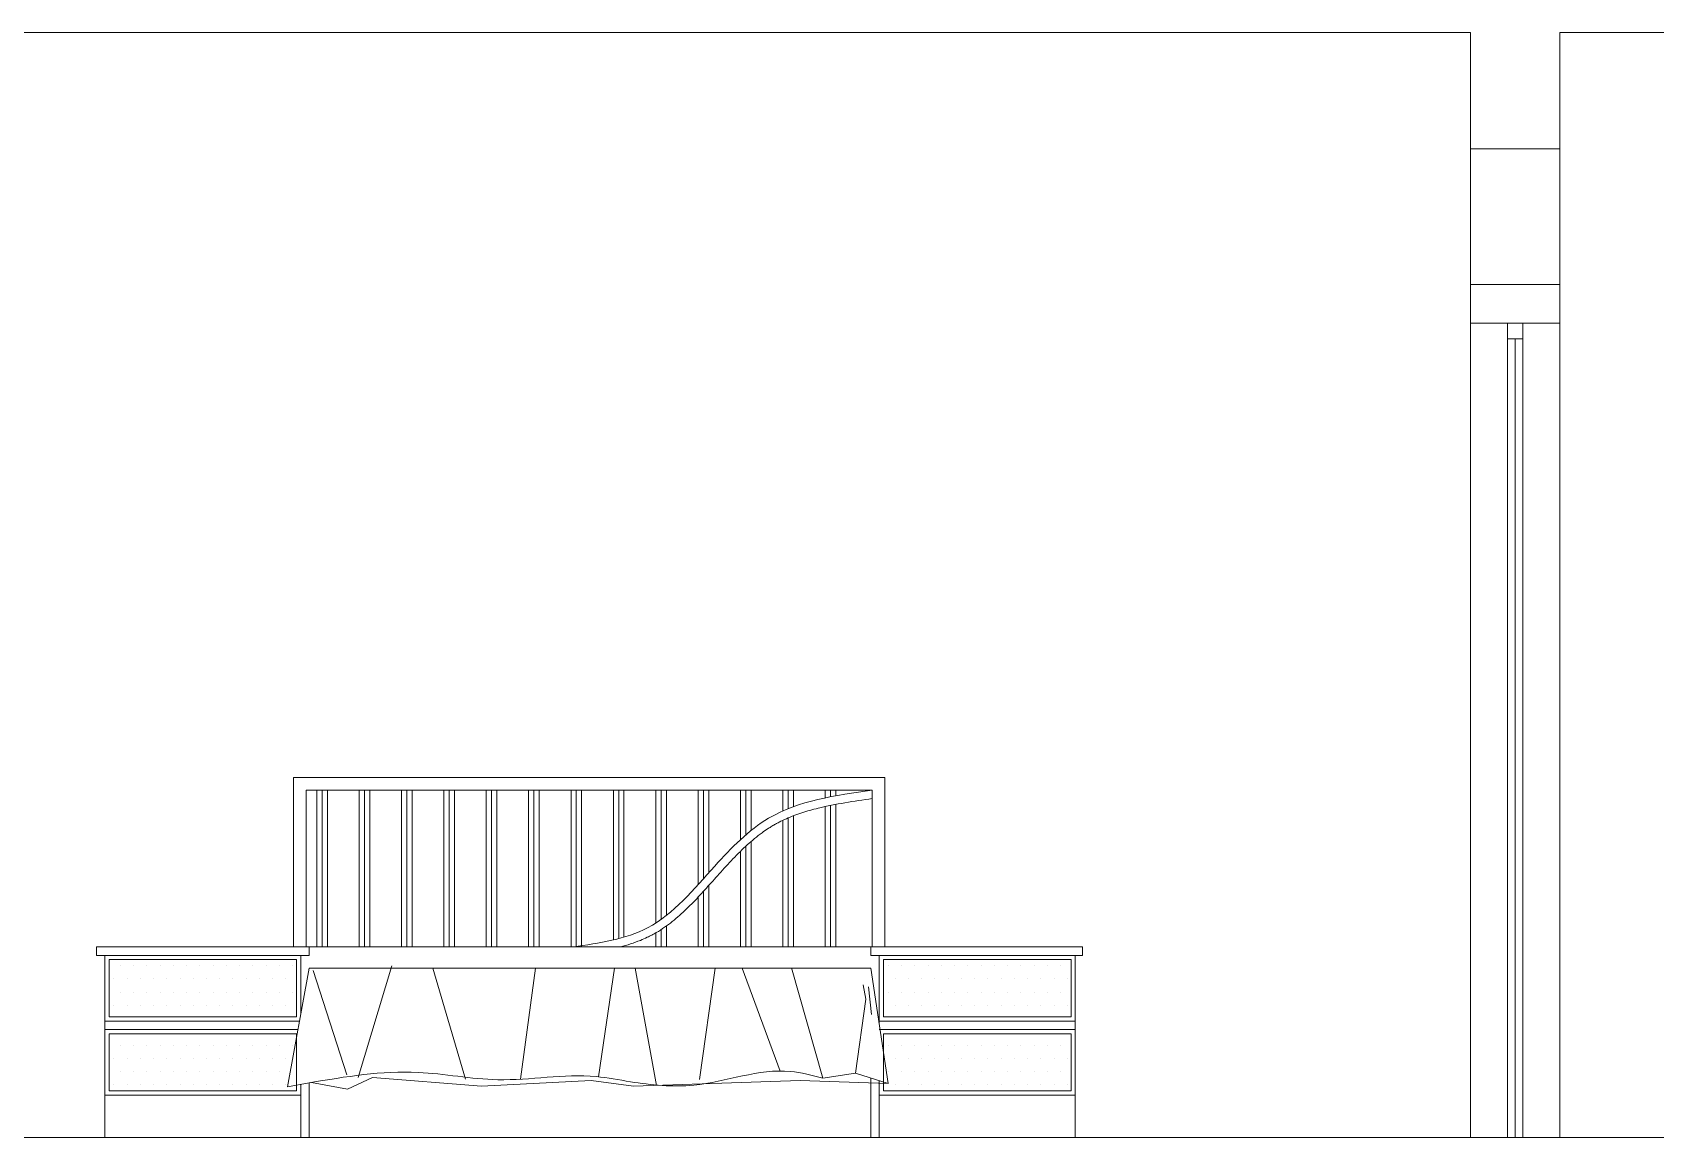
# Model space of a CAD drawing. Header units: inches. Extents: x 1090 to 1325, y 2 to 154.
# Drawn here: x 1121.827 to 1126.013, y 125.426 to 128.276 of the extents above; entities that cross this region are included whole.
import ezdxf

# ---------------------------------------------------------------- set-up
doc = ezdxf.new("R2010")
doc.units = ezdxf.units.IN
doc.header["$MEASUREMENT"] = 0
doc.layers.add('FUR', color=250, linetype='Continuous', lineweight=9)
doc.layers.add('walls', color=250, linetype='Continuous', lineweight=18)

msp = doc.modelspace()

# ---------------------------------------------------------------- linework, layer by layer
at = {"layer": 'FUR'}
for p, q in [((1125.6304, 127.5262), (1125.6304, 125.4262)), ((1125.6704, 127.5262), (1125.6304, 127.5262)), ((1125.6304, 127.5262), (1125.6304, 127.4862)), ((1125.6704, 127.5262), (1125.6704, 125.4262)), ((1125.6704, 127.4862), (1125.6704, 127.5262)), ((1125.6304, 127.4862), (1125.6704, 127.4862)), ((1125.6504, 127.4862), (1125.6504, 125.4262)), ((1124.0252, 126.3551), (1122.4997, 126.3551)), ((1122.4997, 125.918), (1122.4997, 126.3551)), ((1124.0252, 125.918), (1124.0252, 126.3551)), ((1123.9924, 126.3223), (1122.5325, 126.3223)), ((1122.5325, 125.918), (1122.5325, 126.3223)), ((1122.5601, 125.918), (1122.5601, 126.3223)), ((1122.5737, 125.918), (1122.5737, 126.3223)), ((1122.5874, 125.918), (1122.5874, 126.3223)), ((1122.6693, 125.918), (1122.6693, 126.3223)), ((1122.683, 125.918), (1122.683, 126.3223)), ((1122.6967, 125.918), (1122.6967, 126.3223)), ((1122.7786, 125.918), (1122.7786, 126.3223)), ((1122.7923, 125.918), (1122.7923, 126.3223)), ((1122.8059, 125.918), (1122.8059, 126.3223)), ((1122.8879, 125.918), (1122.8879, 126.3223)), ((1122.9015, 125.918), (1122.9015, 126.3223)), ((1122.9152, 125.918), (1122.9152, 126.3223)), ((1122.9972, 125.918), (1122.9972, 126.3223)), ((1123.0108, 125.918), (1123.0108, 126.3223)), ((1123.0245, 125.918), (1123.0245, 126.3223)), ((1123.1064, 125.918), (1123.1064, 126.3223)), ((1123.1201, 125.918), (1123.1201, 126.3223)), ((1123.1338, 125.918), (1123.1338, 126.3223)), ((1123.2157, 125.918), (1123.2157, 126.3223)), ((1123.2294, 125.918), (1123.2294, 126.3223)), ((1123.243, 125.918), (1123.243, 126.3223)), ((1123.325, 125.936), (1123.325, 126.3223)), ((1123.3387, 125.9394), (1123.3387, 126.3223)), ((1123.3523, 125.9432), (1123.3523, 126.3223)), ((1123.4343, 125.9796), (1123.4343, 126.3223)), ((1123.4479, 125.9889), (1123.4479, 126.3223)), ((1123.4616, 125.9991), (1123.4616, 126.3223)), ((1123.5435, 126.0785), (1123.5435, 126.3223)), ((1123.5572, 126.0937), (1123.5572, 126.3223)), ((1123.5709, 126.109), (1123.5709, 126.3223)), ((1123.6528, 126.1946), (1123.6528, 126.3223)), ((1123.6665, 126.2068), (1123.6665, 126.3223)), ((1123.6801, 126.2181), (1123.6801, 126.3223)), ((1123.7621, 126.2684), (1123.7621, 126.3223)), ((1123.7758, 126.2742), (1123.7758, 126.3223)), ((1123.7894, 126.2794), (1123.7894, 126.3223)), ((1123.8714, 126.3023), (1123.8714, 126.3223)), ((1123.885, 126.3051), (1123.885, 126.3223)), ((1123.885, 125.918), (1123.885, 126.2828)), ((1123.8987, 126.3077), (1123.8987, 126.3223)), ((1123.8987, 125.918), (1123.8987, 126.2854)), ((1123.9924, 125.918), (1123.9924, 126.3223)), ((1123.7621, 125.918), (1123.7621, 126.2444)), ((1123.7758, 125.918), (1123.7758, 126.2506)), ((1123.7894, 125.918), (1123.7894, 126.2561)), ((1123.8714, 125.918), (1123.8714, 126.2799)), ((1123.6528, 125.918), (1123.6528, 126.1645)), ((1123.6665, 125.918), (1123.6665, 126.1775)), ((1123.6801, 125.918), (1123.6801, 126.1897)), ((1123.5709, 125.918), (1123.5709, 126.0762)), ((1123.5435, 125.918), (1123.5435, 126.0462)), ((1123.5572, 125.918), (1123.5572, 126.061)), ((1123.4343, 125.918), (1123.4343, 125.954)), ((1123.4479, 125.918), (1123.4479, 125.9624)), ((1123.4616, 125.918), (1123.4616, 125.9718)), ((1122.5408, 125.918), (1121.9917, 125.918)), ((1121.9917, 125.918), (1122.5408, 125.918)), ((1121.9917, 125.918), (1121.9917, 125.8961)), ((1122.1982, 125.918), (1122.4023, 125.918)), ((1123.9888, 125.918), (1122.5325, 125.918)), ((1122.5408, 125.918), (1122.5408, 125.8961)), ((1123.3523, 125.918), (1123.3523, 125.9204)), ((1123.9888, 125.918), (1124.5351, 125.918)), ((1124.5351, 125.918), (1123.9888, 125.918)), ((1123.9888, 125.918), (1123.9888, 125.8961)), ((1124.1599, 125.918), (1124.364, 125.918)), ((1124.5351, 125.918), (1124.5351, 125.8961)), ((1122.5408, 125.8961), (1121.9917, 125.8961)), ((1122.0135, 125.8961), (1122.0135, 125.4262)), ((1122.0244, 125.7376), (1122.0244, 125.8852)), ((1122.0244, 125.8852), (1122.508, 125.8852)), ((1122.5408, 125.8633), (1122.4846, 125.5567)), ((1122.508, 125.8852), (1122.508, 125.7376)), ((1122.5189, 125.8961), (1122.5189, 125.7437)), ((1123.9888, 125.8633), (1122.5408, 125.8633)), ((1122.7535, 125.8693), (1122.6669, 125.5813)), ((1122.9437, 125.5771), (1122.8591, 125.8633)), ((1123.124, 125.8633), (1123.0853, 125.5766)), ((1123.3279, 125.8633), (1123.287, 125.5829)), ((1123.436, 125.5606), (1123.381, 125.8633)), ((1123.5468, 125.5763), (1123.5875, 125.8633)), ((1123.6571, 125.8633), (1123.7554, 125.5977)), ((1123.8654, 125.579), (1123.7846, 125.8638)), ((1124.5351, 125.8961), (1123.9888, 125.8961)), ((1123.9888, 125.8633), (1124.0334, 125.5657)), ((1124.0106, 125.8961), (1124.0106, 125.7176)), ((1124.0215, 125.7376), (1124.0215, 125.8852)), ((1124.0215, 125.8852), (1124.5051, 125.8852)), ((1124.5051, 125.8852), (1124.5051, 125.7376)), ((1124.516, 125.8961), (1124.516, 125.4262)), ((1122.6376, 125.5883), (1122.551, 125.8574)), ((1123.9763, 125.783), (1123.9494, 125.5922)), ((1123.9694, 125.8199), (1123.9763, 125.783)), ((1123.9902, 125.7437), (1123.9833, 125.8153)), ((1122.508, 125.7376), (1122.0244, 125.7376)), ((1124.5051, 125.7376), (1124.0215, 125.7376)), ((1122.5158, 125.7267), (1122.0135, 125.7267)), ((1122.5118, 125.7049), (1122.0135, 125.7049)), ((1124.516, 125.7267), (1124.0106, 125.7267)), ((1124.516, 125.7049), (1124.0106, 125.7049)), ((1122.0244, 125.5464), (1122.0244, 125.6939)), ((1122.0244, 125.6939), (1122.508, 125.6939)), ((1122.508, 125.6939), (1122.508, 125.5464)), ((1124.0215, 125.5464), (1124.0215, 125.6939)), ((1124.0215, 125.6939), (1124.5051, 125.6939)), ((1124.5051, 125.6939), (1124.5051, 125.5464)), ((1122.7042, 125.581), (1122.6396, 125.5512)), ((1122.9848, 125.5586), (1122.7042, 125.581)), ((1123.2679, 125.5735), (1122.9848, 125.5586)), ((1123.3772, 125.5586), (1123.2679, 125.5735)), ((1123.8068, 125.5735), (1123.3772, 125.5586)), ((1124.0334, 125.5657), (1123.8068, 125.5735)), ((1123.9494, 125.5922), (1123.8654, 125.579)), ((1124.0334, 125.5657), (1123.9494, 125.5922)), ((1123.9888, 125.5798), (1123.9888, 125.4262)), ((1123.9888, 125.5798), (1123.9888, 125.4262)), ((1123.9888, 125.5798), (1123.9888, 125.4262)), ((1124.0106, 125.5729), (1124.0106, 125.4262)), ((1122.5189, 125.5355), (1122.0135, 125.5355)), ((1122.508, 125.5464), (1122.0244, 125.5464)), ((1122.4846, 125.5567), (1122.5408, 125.5674)), ((1122.5189, 125.5632), (1122.5189, 125.4262)), ((1122.5408, 125.5674), (1122.5408, 125.4262)), ((1122.5408, 125.5674), (1122.5408, 125.4262)), ((1122.5408, 125.5674), (1122.5408, 125.4262)), ((1122.6396, 125.5512), (1122.5462, 125.5683)), ((1124.516, 125.5355), (1124.0106, 125.5355)), ((1124.5051, 125.5464), (1124.0215, 125.5464))]:
    msp.add_line(p, q, dxfattribs=at)
at = {"layer": 'FUR', "linetype": 'Continuous'}
for p, q in [((1122.0538, 125.8694), (1122.0538, 125.8694)), ((1122.0879, 125.8694), (1122.0879, 125.8694)), ((1122.1221, 125.8694), (1122.1221, 125.8694)), ((1122.1562, 125.8694), (1122.1562, 125.8694)), ((1122.1904, 125.8694), (1122.1904, 125.8694)), ((1122.2245, 125.8694), (1122.2245, 125.8694)), ((1122.2587, 125.8694), (1122.2587, 125.8694)), ((1122.2928, 125.8694), (1122.2928, 125.8694)), ((1122.327, 125.8694), (1122.327, 125.8694)), ((1122.3611, 125.8694), (1122.3611, 125.8694)), ((1122.3953, 125.8694), (1122.3953, 125.8694)), ((1122.4294, 125.8694), (1122.4294, 125.8694)), ((1122.4636, 125.8694), (1122.4636, 125.8694)), ((1122.4977, 125.8694), (1122.4977, 125.8694)), ((1124.0344, 125.8694), (1124.0344, 125.8694)), ((1124.0686, 125.8694), (1124.0686, 125.8694)), ((1124.1027, 125.8694), (1124.1027, 125.8694)), ((1124.1369, 125.8694), (1124.1369, 125.8694)), ((1124.171, 125.8694), (1124.171, 125.8694)), ((1124.2052, 125.8694), (1124.2052, 125.8694)), ((1124.2393, 125.8694), (1124.2393, 125.8694)), ((1124.2735, 125.8694), (1124.2735, 125.8694)), ((1124.3076, 125.8694), (1124.3076, 125.8694)), ((1124.3418, 125.8694), (1124.3418, 125.8694)), ((1124.3759, 125.8694), (1124.3759, 125.8694)), ((1124.41, 125.8694), (1124.41, 125.8694)), ((1124.4442, 125.8694), (1124.4442, 125.8694)), ((1124.4783, 125.8694), (1124.4783, 125.8694)), ((1122.0367, 125.8352), (1122.0367, 125.8352)), ((1122.0708, 125.8352), (1122.0708, 125.8352)), ((1122.105, 125.8352), (1122.105, 125.8352)), ((1122.1391, 125.8352), (1122.1391, 125.8352)), ((1122.1733, 125.8352), (1122.1733, 125.8352)), ((1122.2074, 125.8352), (1122.2074, 125.8352)), ((1122.2416, 125.8352), (1122.2416, 125.8352)), ((1122.2757, 125.8352), (1122.2757, 125.8352)), ((1122.3099, 125.8352), (1122.3099, 125.8352)), ((1122.344, 125.8352), (1122.344, 125.8352)), ((1122.3782, 125.8352), (1122.3782, 125.8352)), ((1122.4123, 125.8352), (1122.4123, 125.8352)), ((1122.4465, 125.8352), (1122.4465, 125.8352)), ((1122.4806, 125.8352), (1122.4806, 125.8352)), ((1124.0515, 125.8352), (1124.0515, 125.8352)), ((1124.0856, 125.8352), (1124.0856, 125.8352)), ((1124.1198, 125.8352), (1124.1198, 125.8352)), ((1124.1539, 125.8352), (1124.1539, 125.8352)), ((1124.1881, 125.8352), (1124.1881, 125.8352)), ((1124.2222, 125.8352), (1124.2222, 125.8352)), ((1124.2564, 125.8352), (1124.2564, 125.8352)), ((1124.2905, 125.8352), (1124.2905, 125.8352)), ((1124.3247, 125.8352), (1124.3247, 125.8352)), ((1124.3588, 125.8352), (1124.3588, 125.8352)), ((1124.393, 125.8352), (1124.393, 125.8352)), ((1124.4271, 125.8352), (1124.4271, 125.8352)), ((1124.4613, 125.8352), (1124.4613, 125.8352)), ((1124.4954, 125.8352), (1124.4954, 125.8352)), ((1122.0538, 125.8011), (1122.0538, 125.8011)), ((1122.0879, 125.8011), (1122.0879, 125.8011)), ((1122.1221, 125.8011), (1122.1221, 125.8011)), ((1122.1562, 125.8011), (1122.1562, 125.8011)), ((1122.1904, 125.8011), (1122.1904, 125.8011)), ((1122.2245, 125.8011), (1122.2245, 125.8011)), ((1122.2587, 125.8011), (1122.2587, 125.8011)), ((1122.2928, 125.8011), (1122.2928, 125.8011)), ((1122.327, 125.8011), (1122.327, 125.8011)), ((1122.3611, 125.8011), (1122.3611, 125.8011)), ((1122.3953, 125.8011), (1122.3953, 125.8011)), ((1122.4294, 125.8011), (1122.4294, 125.8011)), ((1122.4636, 125.8011), (1122.4636, 125.8011)), ((1122.4977, 125.8011), (1122.4977, 125.8011)), ((1124.0344, 125.8011), (1124.0344, 125.8011)), ((1124.0686, 125.8011), (1124.0686, 125.8011)), ((1124.1027, 125.8011), (1124.1027, 125.8011)), ((1124.1369, 125.8011), (1124.1369, 125.8011)), ((1124.171, 125.8011), (1124.171, 125.8011)), ((1124.2052, 125.8011), (1124.2052, 125.8011)), ((1124.2393, 125.8011), (1124.2393, 125.8011)), ((1124.2735, 125.8011), (1124.2735, 125.8011)), ((1124.3076, 125.8011), (1124.3076, 125.8011)), ((1124.3418, 125.8011), (1124.3418, 125.8011)), ((1124.3759, 125.8011), (1124.3759, 125.8011)), ((1124.41, 125.8011), (1124.41, 125.8011)), ((1124.4442, 125.8011), (1124.4442, 125.8011)), ((1124.4783, 125.8011), (1124.4783, 125.8011)), ((1122.0367, 125.7669), (1122.0367, 125.7669)), ((1122.0708, 125.7669), (1122.0708, 125.7669)), ((1122.105, 125.7669), (1122.105, 125.7669)), ((1122.1391, 125.7669), (1122.1391, 125.7669)), ((1122.1733, 125.7669), (1122.1733, 125.7669)), ((1122.2074, 125.7669), (1122.2074, 125.7669)), ((1122.2416, 125.7669), (1122.2416, 125.7669)), ((1122.2757, 125.7669), (1122.2757, 125.7669)), ((1122.3099, 125.7669), (1122.3099, 125.7669)), ((1122.344, 125.7669), (1122.344, 125.7669)), ((1122.3782, 125.7669), (1122.3782, 125.7669)), ((1122.4123, 125.7669), (1122.4123, 125.7669)), ((1122.4465, 125.7669), (1122.4465, 125.7669)), ((1122.4806, 125.7669), (1122.4806, 125.7669)), ((1124.0515, 125.7669), (1124.0515, 125.7669)), ((1124.0856, 125.7669), (1124.0856, 125.7669)), ((1124.1198, 125.7669), (1124.1198, 125.7669)), ((1124.1539, 125.7669), (1124.1539, 125.7669)), ((1124.1881, 125.7669), (1124.1881, 125.7669)), ((1124.2222, 125.7669), (1124.2222, 125.7669)), ((1124.2564, 125.7669), (1124.2564, 125.7669)), ((1124.2905, 125.7669), (1124.2905, 125.7669)), ((1124.3247, 125.7669), (1124.3247, 125.7669)), ((1124.3588, 125.7669), (1124.3588, 125.7669)), ((1124.393, 125.7669), (1124.393, 125.7669)), ((1124.4271, 125.7669), (1124.4271, 125.7669)), ((1124.4613, 125.7669), (1124.4613, 125.7669)), ((1124.4954, 125.7669), (1124.4954, 125.7669)), ((1122.0538, 125.6645), (1122.0538, 125.6645)), ((1122.0879, 125.6645), (1122.0879, 125.6645)), ((1122.1221, 125.6645), (1122.1221, 125.6645)), ((1122.1562, 125.6645), (1122.1562, 125.6645)), ((1122.1904, 125.6645), (1122.1904, 125.6645)), ((1122.2245, 125.6645), (1122.2245, 125.6645)), ((1122.2587, 125.6645), (1122.2587, 125.6645)), ((1122.2928, 125.6645), (1122.2928, 125.6645)), ((1122.327, 125.6645), (1122.327, 125.6645)), ((1122.3611, 125.6645), (1122.3611, 125.6645)), ((1122.3953, 125.6645), (1122.3953, 125.6645)), ((1122.4294, 125.6645), (1122.4294, 125.6645)), ((1122.4636, 125.6645), (1122.4636, 125.6645)), ((1122.4977, 125.6645), (1122.4977, 125.6645)), ((1124.0344, 125.6645), (1124.0344, 125.6645)), ((1124.0686, 125.6645), (1124.0686, 125.6645)), ((1124.1027, 125.6645), (1124.1027, 125.6645)), ((1124.1369, 125.6645), (1124.1369, 125.6645)), ((1124.171, 125.6645), (1124.171, 125.6645)), ((1124.2052, 125.6645), (1124.2052, 125.6645)), ((1124.2393, 125.6645), (1124.2393, 125.6645)), ((1124.2735, 125.6645), (1124.2735, 125.6645)), ((1124.3076, 125.6645), (1124.3076, 125.6645)), ((1124.3418, 125.6645), (1124.3418, 125.6645)), ((1124.3759, 125.6645), (1124.3759, 125.6645)), ((1124.41, 125.6645), (1124.41, 125.6645)), ((1124.4442, 125.6645), (1124.4442, 125.6645)), ((1124.4783, 125.6645), (1124.4783, 125.6645)), ((1122.0367, 125.6303), (1122.0367, 125.6303)), ((1122.0708, 125.6303), (1122.0708, 125.6303)), ((1122.105, 125.6303), (1122.105, 125.6303)), ((1122.1391, 125.6303), (1122.1391, 125.6303)), ((1122.1733, 125.6303), (1122.1733, 125.6303)), ((1122.2074, 125.6303), (1122.2074, 125.6303)), ((1122.2416, 125.6303), (1122.2416, 125.6303)), ((1122.2757, 125.6303), (1122.2757, 125.6303)), ((1122.3099, 125.6303), (1122.3099, 125.6303)), ((1122.344, 125.6303), (1122.344, 125.6303)), ((1122.3782, 125.6303), (1122.3782, 125.6303)), ((1122.4123, 125.6303), (1122.4123, 125.6303)), ((1122.4465, 125.6303), (1122.4465, 125.6303)), ((1122.4806, 125.6303), (1122.4806, 125.6303)), ((1124.0515, 125.6303), (1124.0515, 125.6303)), ((1124.0856, 125.6303), (1124.0856, 125.6303)), ((1124.1198, 125.6303), (1124.1198, 125.6303)), ((1124.1539, 125.6303), (1124.1539, 125.6303)), ((1124.1881, 125.6303), (1124.1881, 125.6303)), ((1124.2222, 125.6303), (1124.2222, 125.6303)), ((1124.2564, 125.6303), (1124.2564, 125.6303)), ((1124.2905, 125.6303), (1124.2905, 125.6303)), ((1124.3247, 125.6303), (1124.3247, 125.6303)), ((1124.3588, 125.6303), (1124.3588, 125.6303)), ((1124.393, 125.6303), (1124.393, 125.6303)), ((1124.4271, 125.6303), (1124.4271, 125.6303)), ((1124.4613, 125.6303), (1124.4613, 125.6303)), ((1124.4954, 125.6303), (1124.4954, 125.6303)), ((1122.0538, 125.5962), (1122.0538, 125.5962)), ((1122.0879, 125.5962), (1122.0879, 125.5962)), ((1122.1221, 125.5962), (1122.1221, 125.5962)), ((1122.1562, 125.5962), (1122.1562, 125.5962)), ((1122.1904, 125.5962), (1122.1904, 125.5962)), ((1122.2245, 125.5962), (1122.2245, 125.5962)), ((1122.2587, 125.5962), (1122.2587, 125.5962)), ((1122.2928, 125.5962), (1122.2928, 125.5962)), ((1122.327, 125.5962), (1122.327, 125.5962)), ((1122.3611, 125.5962), (1122.3611, 125.5962)), ((1122.3953, 125.5962), (1122.3953, 125.5962)), ((1122.4294, 125.5962), (1122.4294, 125.5962)), ((1122.4636, 125.5962), (1122.4636, 125.5962)), ((1124.0344, 125.5962), (1124.0344, 125.5962)), ((1124.0686, 125.5962), (1124.0686, 125.5962)), ((1124.1027, 125.5962), (1124.1027, 125.5962)), ((1124.1369, 125.5962), (1124.1369, 125.5962)), ((1124.171, 125.5962), (1124.171, 125.5962)), ((1124.2052, 125.5962), (1124.2052, 125.5962)), ((1124.2393, 125.5962), (1124.2393, 125.5962)), ((1124.2735, 125.5962), (1124.2735, 125.5962)), ((1124.3076, 125.5962), (1124.3076, 125.5962)), ((1124.3418, 125.5962), (1124.3418, 125.5962)), ((1124.3759, 125.5962), (1124.3759, 125.5962)), ((1124.41, 125.5962), (1124.41, 125.5962)), ((1124.4442, 125.5962), (1124.4442, 125.5962)), ((1124.4783, 125.5962), (1124.4783, 125.5962)), ((1122.0367, 125.562), (1122.0367, 125.562)), ((1122.0708, 125.562), (1122.0708, 125.562)), ((1122.105, 125.562), (1122.105, 125.562)), ((1122.1391, 125.562), (1122.1391, 125.562)), ((1122.1733, 125.562), (1122.1733, 125.562)), ((1122.2074, 125.562), (1122.2074, 125.562)), ((1122.2416, 125.562), (1122.2416, 125.562)), ((1122.2757, 125.562), (1122.2757, 125.562)), ((1122.3099, 125.562), (1122.3099, 125.562)), ((1122.344, 125.562), (1122.344, 125.562)), ((1122.3782, 125.562), (1122.3782, 125.562)), ((1122.4123, 125.562), (1122.4123, 125.562)), ((1122.4465, 125.562), (1122.4465, 125.562)), ((1122.4806, 125.562), (1122.4806, 125.562)), ((1124.0515, 125.562), (1124.0515, 125.562)), ((1124.0856, 125.562), (1124.0856, 125.562)), ((1124.1198, 125.562), (1124.1198, 125.562)), ((1124.1539, 125.562), (1124.1539, 125.562)), ((1124.1881, 125.562), (1124.1881, 125.562)), ((1124.2222, 125.562), (1124.2222, 125.562)), ((1124.2564, 125.562), (1124.2564, 125.562)), ((1124.2905, 125.562), (1124.2905, 125.562)), ((1124.3247, 125.562), (1124.3247, 125.562)), ((1124.3588, 125.562), (1124.3588, 125.562)), ((1124.393, 125.562), (1124.393, 125.562)), ((1124.4271, 125.562), (1124.4271, 125.562)), ((1124.4613, 125.562), (1124.4613, 125.562)), ((1124.4954, 125.562), (1124.4954, 125.562))]:
    msp.add_line(p, q, dxfattribs=at)
at = {"layer": 'FUR'}
for points, knots in [([(1123.2212, 125.918), (1123.2889, 125.9277), (1123.4368, 125.9491), (1123.5732, 126.1166), (1123.7393, 126.2862), (1123.8976, 126.3088), (1123.9924, 126.3223)], [0, 0, 0, 0, 0.1982273, 0.4334269, 0.6191016, 0.8958814, 0.8958814, 0.8958814, 0.8958814]), ([(1123.3432, 125.918), (1123.3607, 125.9225), (1123.378, 125.928), (1123.4007, 125.9372), (1123.4067, 125.9398), (1123.4164, 125.9444), (1123.4203, 125.9463), (1123.4279, 125.9504), (1123.4317, 125.9525), (1123.4428, 125.959), (1123.45, 125.9637), (1123.4705, 125.9779), (1123.4833, 125.9882), (1123.5079, 126.01), (1123.5197, 126.0215), (1123.5427, 126.0451), (1123.5539, 126.0573), (1123.5758, 126.0817), (1123.5867, 126.0939), (1123.6035, 126.1127), (1123.6094, 126.1193), (1123.6214, 126.1323), (1123.6274, 126.1387), (1123.6455, 126.1575), (1123.6577, 126.1696), (1123.6827, 126.1922), (1123.6954, 126.2028), (1123.7136, 126.2161), (1123.7188, 126.2196), (1123.7273, 126.2252), (1123.7306, 126.2272), (1123.7369, 126.2311), (1123.7399, 126.2328), (1123.746, 126.2362), (1123.749, 126.2378), (1123.7583, 126.2426), (1123.7646, 126.2456), (1123.7838, 126.2542), (1123.7971, 126.2592), (1123.8245, 126.2682), (1123.8385, 126.2721), (1123.8754, 126.2812), (1123.8986, 126.2856), (1123.9453, 126.2935), (1123.9688, 126.2968), (1123.9924, 126.3002)], [106.065128, 106.065128, 106.065128, 106.065128, 153.762664, 153.762664, 170.784031, 170.784031, 182.10195, 182.10195, 193.41987, 193.41987, 216.055708, 216.055708, 259.471686, 259.471686, 302.887663, 302.887663, 346.30364, 346.30364, 389.719617, 389.719617, 413.64469, 413.64469, 437.569763, 437.569763, 485.419909, 485.419909, 533.270054, 533.270054, 551.790738, 551.790738, 563.60358, 563.60358, 574.03723, 574.03723, 584.47088, 584.47088, 605.33818, 605.33818, 647.07278, 647.07278, 688.807381, 688.807381, 753.844059, 753.844059, 817.084312, 817.084312, 817.084312, 817.084312]), ([(1123.8654, 125.579), (1123.8375, 125.5865), (1123.7276, 125.6161), (1123.5621, 125.5473), (1123.3931, 125.5644), (1123.2267, 125.5971), (1123.042, 125.5594), (1122.7964, 125.6102), (1122.6344, 125.5831), (1122.5408, 125.5674)], [0, 0, 0, 0, 0.0858, 0.337369, 0.501113, 0.590481, 0.844506, 1.050733, 1.332441, 1.332441, 1.332441, 1.332441])]:
    msp.add_open_spline(points, degree=3, knots=knots, dxfattribs=at)
at = {"layer": 'walls'}
for p, q in [((1125.5354, 128.2762), (1121.1382, 128.2762)), ((1125.5354, 128.2762), (1125.5354, 125.4262)), ((1125.7654, 125.4262), (1125.7654, 128.2762)), ((1127.1172, 128.2762), (1125.7654, 128.2762)), ((1125.5354, 127.9762), (1125.7654, 127.9762)), ((1125.5354, 127.6262), (1125.7654, 127.6262)), ((1125.5354, 127.5262), (1125.7654, 127.5262)), ((1125.7654, 125.4262), (1116.2282, 125.4262)), ((1127.1172, 125.4262), (1116.2282, 125.4262))]:
    msp.add_line(p, q, dxfattribs=at)

doc.saveas('drawing.dxf')
